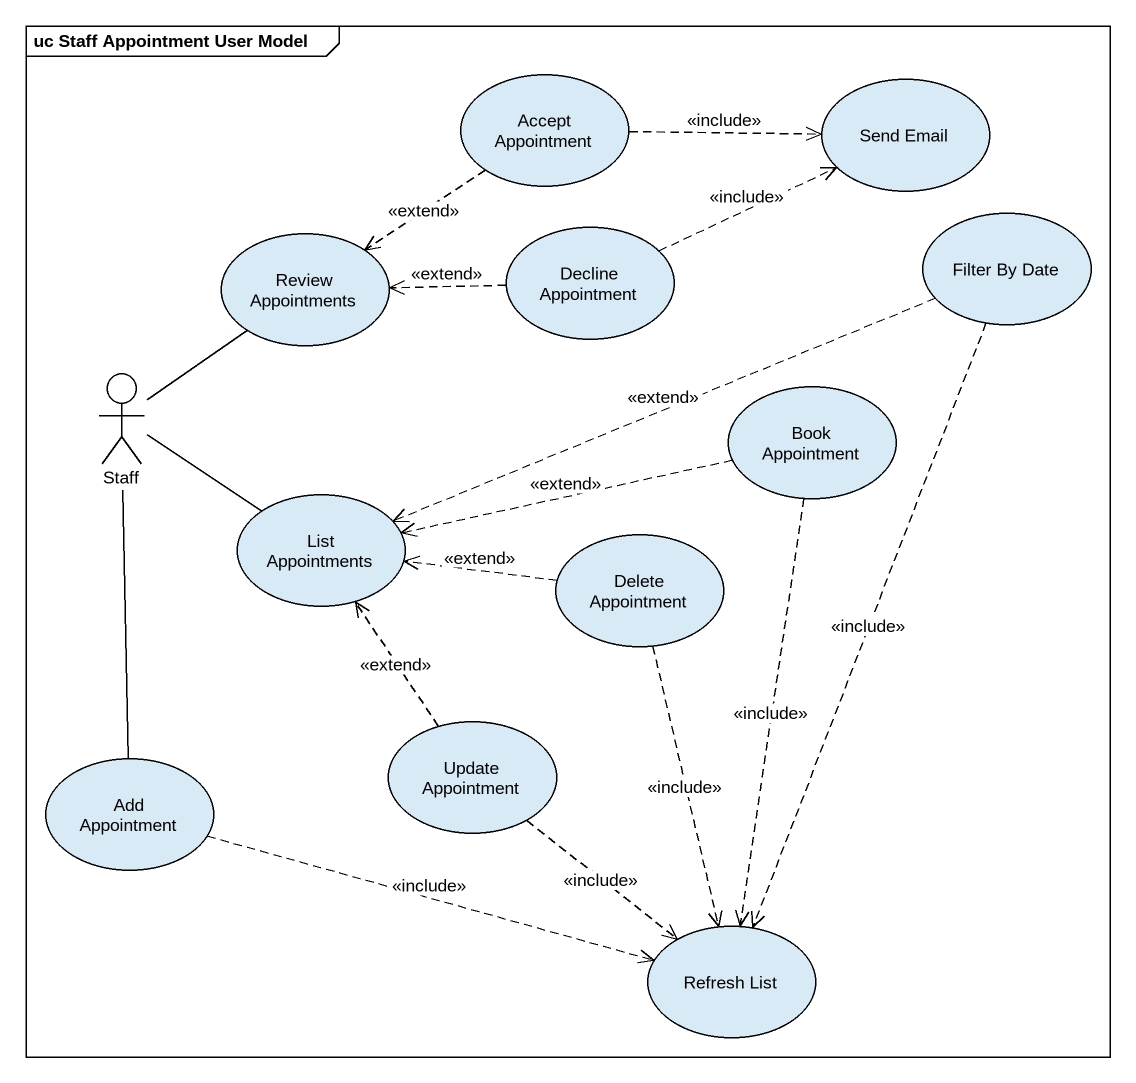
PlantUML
@startuml
mainframe uc Staff Appointment User Model
usecase "Accept Appointment" as Accept_Appointment
usecase "Send Email" as Send_Email
usecase "Review Appointments" as Review_Appointments
usecase "Decline Appointment" as Decline_Appointment
usecase "Filter By Date" as Filter_By_Date
actor Staff
usecase "Book Appointment" as Book_Appointment
usecase "List Appointments" as List_Appointments
usecase "Delete Appointment" as Delete_Appointment
usecase "Add Appointment" as Add_Appointment
usecase "Update Appointment" as Update_Appointment
usecase "Refresh List" as Refresh_List
Accept_Appointment .right.> Send_Email : <<include>>
Accept_Appointment ..> Review_Appointments : <<extend>>
Decline_Appointment .right.> Send_Email : <<include>>
Decline_Appointment .left.> Review_Appointments : <<extend>>
Filter_By_Date .left.> List_Appointments : <<extend>>
Filter_By_Date ..> Refresh_List : <<include>>
Staff -up- Review_Appointments
Staff -right- List_Appointments
Staff -- Add_Appointment
Book_Appointment .left.> List_Appointments : <<extend>>
Book_Appointment ..> Refresh_List : <<include>>
Delete_Appointment .left.> List_Appointments : <<extend>>
Delete_Appointment ..> Refresh_List : <<include>>
Add_Appointment .right.> Refresh_List : <<include>>
Update_Appointment .up.> List_Appointments : <<extend>>
Update_Appointment ..> Refresh_List : <<include>>
@enduml
